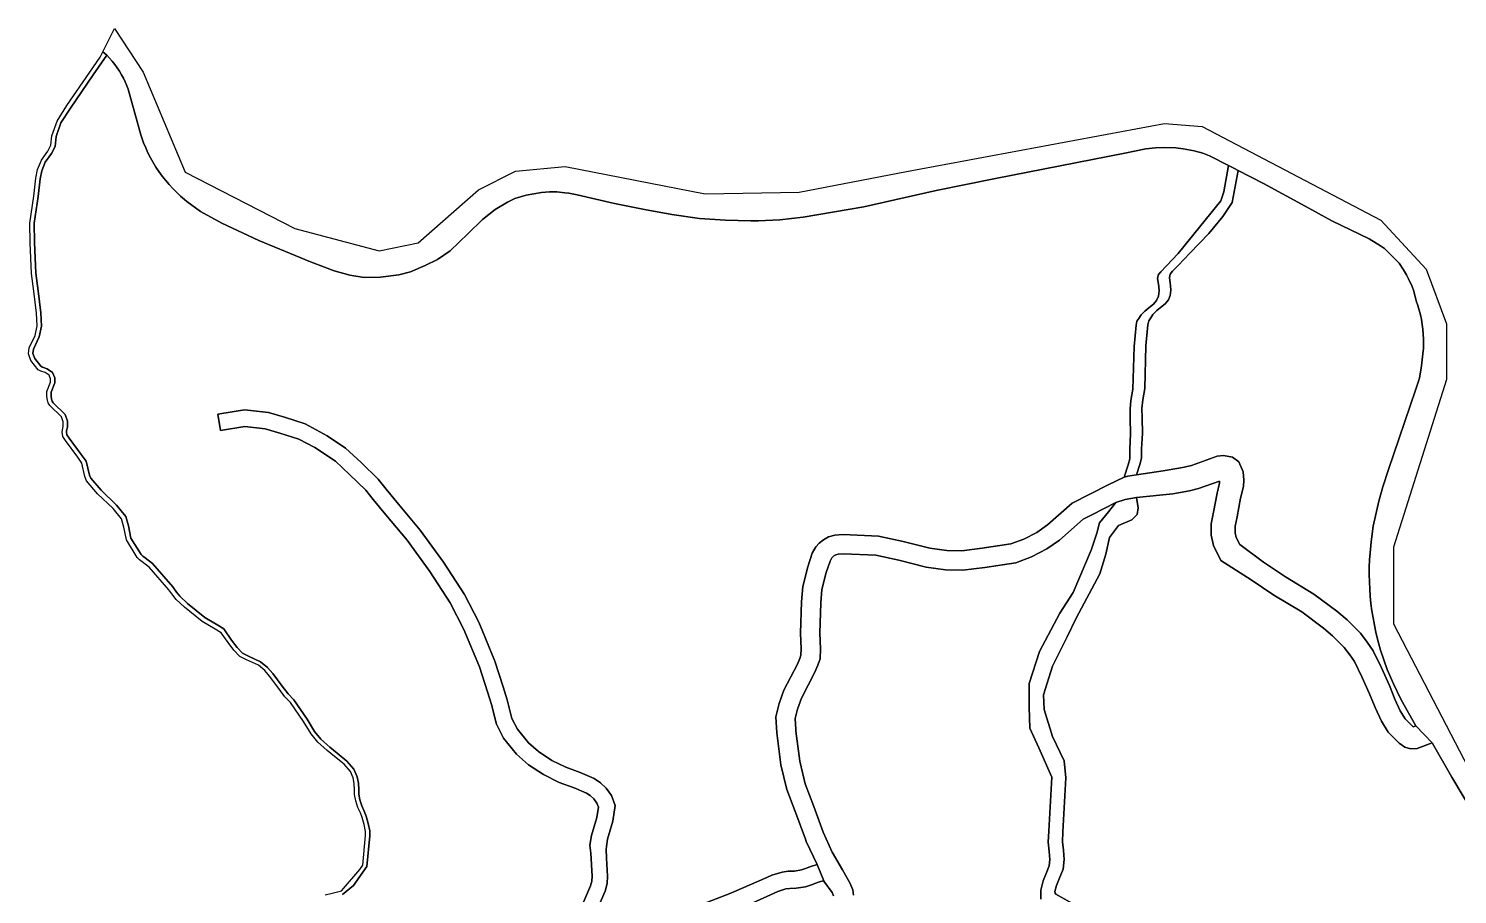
# Model space of a CAD drawing. Header units: inches. Extents: x 469561 to 471650, y 1000291 to 1003909.
# Drawn here: x 469561 to 470110, y 1003577 to 1003909 of the extents above; entities that cross this region are included whole.
import ezdxf

# ---------------------------------------------------------------- set-up
doc = ezdxf.new("R2010")
doc.units = ezdxf.units.IN
doc.header["$MEASUREMENT"] = 0
doc.layers.add('Gulele_10_08_New_Parcel', color=7, linetype='Continuous')

msp = doc.modelspace()

# ---------------------------------------------------------------- linework, layer by layer
at = {"layer": 'Gulele_10_08_New_Parcel'}
for points in [[(470120.6635, 1003599.8598), (470107.6632, 1003621.6896), (470100.1169, 1003634.9071), (470093.7558, 1003641.3808), (470088.1768, 1003651.3553), (470085.164, 1003657.5295), (470082.8527, 1003663.1114), (470080.2647, 1003670.5561), (470079.8391, 1003671.9665), (470079.1049, 1003674.664), (470078.4451, 1003677.382), (470077.8612, 1003680.1159), (470077.3519, 1003682.8656), (470076.9193, 1003685.6279), (470076.5626, 1003688.4006), (470076.2815, 1003691.1836), (470076.0783, 1003693.9725), (470075.9507, 1003696.7655), (470075.9009, 1003699.5621), (470075.9279, 1003702.3591), (470076.0316, 1003705.154), (470076.2121, 1003707.9456), (470076.4703, 1003710.7315), (470076.6409, 1003712.15), (470077.4641, 1003718.149), (470079.6139, 1003727.6894), (470081.1645, 1003733.2811), (470083.2843, 1003739.9158), (470093.6999, 1003770.3562), (470095.2263, 1003775.0356), (470096.036, 1003779.7167), (470096.6652, 1003785.4474), (470096.7238, 1003786.3064), (470096.7777, 1003788.1774), (470096.7582, 1003790.0486), (470096.6653, 1003791.9187), (470096.499, 1003793.7817), (470096.2594, 1003795.6367), (470095.9472, 1003797.4817), (470095.5627, 1003799.3122), (470095.1066, 1003801.1257), (470094.5799, 1003802.9201), (470093.9826, 1003804.6927), (470093.0372, 1003808.3956), (470092.4382, 1003810.2229), (470090.9548, 1003813.1922), (470090.2701, 1003814.6769), (470089.072, 1003816.6184), (470087.4174, 1003819.1309), (470081.7419, 1003824.7661), (470080.2843, 1003825.8869), (470075.8782, 1003828.5243), (470061.4903, 1003835.4119), (470051.2463, 1003841.11), (470035.3218, 1003849.7555), (470025.5945, 1003854.8021), (470023.9069, 1003855.6776), (470021.85, 1003856.7287), (470014.5993, 1003860.4174), (470012.0509, 1003861.414), (470008.7119, 1003862.309), (470004.4119, 1003863.1743), (470001.5606, 1003863.4911), (469997.285, 1003863.6127), (469993.8777, 1003863.4884), (469990.0939, 1003863.0553), (469982.0295, 1003861.4758), (469932.3288, 1003851.7119), (469909.5216, 1003847.0929), (469881.8612, 1003840.8585), (469858.4622, 1003836.9222), (469849.5543, 1003835.8377), (469841.342, 1003835.4252), (469838.3372, 1003835.5009), (469828.6939, 1003835.7434), (469818.7445, 1003836.3347), (469808.0582, 1003837.8435), (469797.5748, 1003839.8581), (469785.9934, 1003842.1294), (469771.6534, 1003845.4884), (469768.5023, 1003846.1319), (469767.0127, 1003846.2641), (469763.9085, 1003846.5392), (469761.0485, 1003846.5846), (469757.9525, 1003846.281), (469752.0681, 1003845.3318), (469747.8037, 1003843.9935), (469744.9501, 1003842.6769), (469740.2531, 1003839.8006), (469735.3686, 1003836.002), (469729.8479, 1003830.555), (469722.9141, 1003823.9456), (469718.0254, 1003820.5867), (469713.3394, 1003818.2284), (469707.7078, 1003815.9058), (469703.2244, 1003814.7093), (469696.17, 1003813.7695), (469689.8934, 1003813.7383), (469684.4248, 1003814.6152), (469678.4075, 1003816.1952), (469669.3491, 1003819.6709), (469649.4045, 1003827.8326), (469635.1816, 1003834.5961), (469627.0377, 1003839.0361), (469621.8158, 1003842.9365), (469620.9469, 1003843.6245), (469619.3623, 1003844.9852), (469617.8334, 1003846.4051), (469616.3598, 1003847.8851), (469614.9453, 1003849.4231), (469613.5938, 1003851.0136), (469612.3048, 1003852.6563), (469611.0811, 1003854.3482), (469609.9235, 1003856.088), (469608.836, 1003857.8721), (469607.819, 1003859.6966), (469606.8739, 1003861.5594), (469606.0018, 1003863.4587), (469605.2046, 1003865.3915), (469604.4843, 1003867.3539), (469604.1306, 1003868.4468), (469599.3194, 1003886.0562), (469598.7967, 1003887.3703), (469598.1555, 1003888.8047), (469597.456, 1003890.2108), (469596.6971, 1003891.5865), (469595.8823, 1003892.9307), (469595.0121, 1003894.2388), (469594.0889, 1003895.5087), (469593.1126, 1003896.7399), (469592.0867, 1003897.9293), (469591.0416, 1003899.0421), (469591.0114, 1003899.0743), (469589.5839, 1003900.4186), (469594.0361, 1003909.3231), (469605.0206, 1003892.5531), (469621.2083, 1003854.0976), (469663.2674, 1003832.5569), (469695.6428, 1003823.8827), (469710.6743, 1003827.0632), (469733.7996, 1003847.303), (469747.9638, 1003854.5314), (469767.0422, 1003856.2663), (469820.8085, 1003845.8573), (469856.9417, 1003846.4355), (469898.1337, 1003854.3869), (469997.2834, 1003872.8917), (470011.7367, 1003871.7352), (470080.3899, 1003835.7375), (470097.7339, 1003816.9435), (470105.5387, 1003795.8363), (470105.5387, 1003774.4401), (470085.1596, 1003710.1066), (470085.1596, 1003680.6144), (470118.9803, 1003615.5582)], [(469674.9231, 1003576.4729), (469677.6531, 1003577.1759), (469681.1941, 1003578.0149), (469688.2721, 1003586.2579), (469689.3521, 1003587.9059), (469690.4301, 1003599.2279), (469690.4301, 1003600.8489), (469689.8351, 1003603.5229), (469689.1321, 1003606.1709), (469688.4561, 1003607.9529), (469687.4561, 1003610.0599), (469686.6451, 1003612.5719), (469686.2401, 1003615.0829), (469686.1851, 1003616.8929), (469686.0771, 1003619.2149), (469685.6981, 1003621.4299), (469684.6171, 1003623.9139), (469682.1591, 1003626.6679), (469678.5401, 1003629.6919), (469675.6501, 1003632.0129), (469672.1131, 1003635.1709), (469669.5751, 1003638.3559), (469666.6051, 1003643.1059), (469661.6611, 1003650.3499), (469659.4761, 1003652.6149), (469657.0761, 1003655.7409), (469653.5721, 1003660.5099), (469651.6861, 1003662.6909), (469649.2621, 1003664.6829), (469644.7401, 1003666.7279), (469642.1291, 1003668.0999), (469639.8951, 1003670.4399), (469637.7151, 1003673.4259), (469634.9441, 1003677.1369), (469632.6811, 1003678.5549), (469627.6541, 1003681.4569), (469620.8561, 1003687.0429), (469617.7401, 1003689.9159), (469616.3701, 1003691.6069), (469614.8931, 1003693.6479), (469607.3211, 1003702.4249), (469603.6441, 1003705.1879), (469602.7321, 1003706.0459), (469598.5721, 1003712.8609), (469597.5791, 1003717.7649), (469596.6681, 1003720.9529), (469593.4541, 1003724.9689), (469587.5361, 1003730.6159), (469583.2821, 1003735.5629), (469582.6401, 1003737.2199), (469581.4091, 1003742.3779), (469579.9401, 1003744.6999), (469575.1891, 1003751.0189), (469574.2021, 1003752.6189), (469573.8551, 1003754.2449), (469573.9881, 1003755.2049), (469574.2811, 1003756.4319), (469574.2811, 1003758.2449), (469573.6671, 1003760.1109), (469569.1881, 1003764.4809), (469568.5491, 1003765.5199), (469568.2291, 1003766.5059), (469567.9881, 1003767.9189), (469568.0681, 1003769.9169), (469569.4251, 1003773.4599), (469569.4251, 1003774.7649), (469568.8661, 1003776.0959), (469567.4271, 1003777.1339), (469565.7761, 1003777.7459), (469564.6581, 1003778.2519), (469561.9161, 1003781.7909), (469561.0101, 1003784.3189), (469561.2761, 1003786.6069), (469563.5081, 1003791.4209), (469564.2521, 1003795.0619), (469564.0911, 1003799.9509), (469563.0541, 1003808.3929), (469562.1771, 1003815.1859), (469561.6171, 1003827.0619), (469561.5101, 1003834.6019), (469563.0411, 1003844.9699), (469563.8061, 1003851.8139), (469564.4661, 1003855.1409), (469565.9161, 1003858.7569), (469568.3421, 1003862.1859), (469569.5531, 1003864.5579), (469570.0001, 1003868.1659), (469571.9461, 1003873.7979), (469575.6761, 1003879.7129), (469584.5021, 1003892.5279), (469588.5561, 1003898.3629), (469589.5839, 1003900.4186), (469591.0114, 1003899.0743), (469591.0416, 1003899.0421), (469585.8621, 1003891.5871), (469577.057, 1003878.8025), (469573.4467, 1003873.0774), (469571.6198, 1003867.7901), (469571.1584, 1003864.0655), (469569.7608, 1003861.328), (469567.3785, 1003857.9607), (469566.0582, 1003854.6682), (469565.4417, 1003851.5607), (469564.6813, 1003844.7572), (469563.1655, 1003834.4921), (469563.2702, 1003827.1126), (469563.8257, 1003815.331), (469564.6948, 1003808.5996), (469565.7414, 1003800.0792), (469565.9113, 1003794.9217), (469565.0896, 1003790.9006), (469562.888, 1003786.1522), (469562.6974, 1003784.5124), (469563.3842, 1003782.5961), (469565.7139, 1003779.5892), (469566.4052, 1003779.2763), (469568.2124, 1003778.6064), (469570.2107, 1003777.165), (469571.0787, 1003775.0981), (469571.0787, 1003773.1541), (469569.7096, 1003769.5792), (469569.6474, 1003768.026), (469569.839, 1003766.9022), (469570.0611, 1003766.2181), (469570.4894, 1003765.5216), (469575.1115, 1003761.012), (469575.9347, 1003758.51), (469575.9347, 1003756.2372), (469575.6151, 1003754.8987), (469575.533, 1003754.3058), (469575.7596, 1003753.2437), (469576.5566, 1003751.9518), (469581.2618, 1003745.6937), (469583.1608, 1003743.1168), (469584.4348, 1003737.7789), (469584.9143, 1003736.5411), (469588.8977, 1003731.9088), (469594.8397, 1003726.2389), (469598.3678, 1003721.8305), (469599.4026, 1003718.2093), (469600.3447, 1003713.5564), (469604.2012, 1003707.2387), (469604.8499, 1003706.6283), (469605.8153, 1003705.911), (469608.6105, 1003703.8013), (469616.3654, 1003694.8123), (469617.8594, 1003692.7478), (469619.1115, 1003691.2023), (469622.088, 1003688.4579), (469628.7254, 1003683.0039), (469633.6481, 1003680.1621), (469635.9399, 1003678.7261), (469639.0037, 1003674.3773), (469641.1265, 1003671.4696), (469643.1064, 1003669.3957), (469645.4432, 1003668.1678), (469650.1153, 1003666.055), (469652.8084, 1003663.8418), (469654.8252, 1003661.5095), (469658.3569, 1003656.7029), (469660.6916, 1003653.6619), (469662.9078, 1003651.3646), (469667.9462, 1003643.9823), (469670.8847, 1003639.2826), (469673.2811, 1003636.2753), (469676.6857, 1003633.2355), (469679.5552, 1003630.931), (469683.2761, 1003627.8219), (469685.9832, 1003624.7887), (469687.2442, 1003621.8912), (469687.6725, 1003619.3878), (469687.7857, 1003616.9544), (469687.8379, 1003615.2354), (469688.2069, 1003612.9477), (469688.9481, 1003610.6519), (469689.9308, 1003608.5814), (469690.659, 1003606.6618), (469691.3915, 1003603.9025), (469692.0318, 1003601.0249), (469692.0318, 1003599.1518), (469690.909, 1003587.3595), (469685.8261, 1003580.0535), (469681.5188, 1003576.6444)], [(469681.5188, 1003576.6444), (469685.8261, 1003580.0535), (469690.909, 1003587.3595), (469692.0318, 1003599.1518), (469692.0318, 1003601.0249), (469691.3915, 1003603.9025), (469690.659, 1003606.6618), (469689.9308, 1003608.5814), (469688.9481, 1003610.6519), (469688.2069, 1003612.9477), (469687.8379, 1003615.2354), (469687.7857, 1003616.9544), (469687.6725, 1003619.3878), (469687.2442, 1003621.8912), (469685.9832, 1003624.7887), (469683.2761, 1003627.8219), (469679.5552, 1003630.931), (469676.6857, 1003633.2355), (469673.2811, 1003636.2753), (469670.8847, 1003639.2826), (469667.9462, 1003643.9823), (469662.9078, 1003651.3646), (469660.6916, 1003653.6619), (469658.3569, 1003656.7029), (469654.8252, 1003661.5095), (469652.8084, 1003663.8418), (469650.1153, 1003666.055), (469645.4432, 1003668.1678), (469643.1064, 1003669.3957), (469641.1265, 1003671.4696), (469639.0037, 1003674.3773), (469635.9399, 1003678.7261), (469633.6481, 1003680.1621), (469628.7254, 1003683.0039), (469622.088, 1003688.4579), (469619.1115, 1003691.2023), (469617.8594, 1003692.7478), (469616.3654, 1003694.8123), (469608.6105, 1003703.8013), (469605.8153, 1003705.911), (469604.8499, 1003706.6283), (469604.2012, 1003707.2387), (469600.3447, 1003713.5564), (469599.4026, 1003718.2093), (469598.3678, 1003721.8305), (469594.8397, 1003726.2389), (469588.8977, 1003731.9088), (469584.9143, 1003736.5411), (469584.4348, 1003737.7789), (469583.1608, 1003743.1168), (469581.2618, 1003745.6937), (469576.5566, 1003751.9518), (469575.7596, 1003753.2437), (469575.533, 1003754.3058), (469575.6151, 1003754.8987), (469575.9347, 1003756.2372), (469575.9347, 1003758.51), (469575.1115, 1003761.012), (469570.4894, 1003765.5216), (469570.0611, 1003766.2181), (469569.839, 1003766.9022), (469569.6474, 1003768.026), (469569.7096, 1003769.5792), (469571.0787, 1003773.1541), (469571.0787, 1003775.0981), (469570.2107, 1003777.165), (469568.2124, 1003778.6064), (469566.4052, 1003779.2763), (469565.7139, 1003779.5892), (469563.3842, 1003782.5961), (469562.6974, 1003784.5124), (469562.888, 1003786.1522), (469565.0896, 1003790.9006), (469565.9113, 1003794.9217), (469565.7414, 1003800.0792), (469564.6948, 1003808.5996), (469563.8257, 1003815.331), (469563.2702, 1003827.1126), (469563.1655, 1003834.4921), (469564.6813, 1003844.7572), (469565.4417, 1003851.5607), (469566.0582, 1003854.6682), (469567.3785, 1003857.9607), (469569.7608, 1003861.328), (469571.1584, 1003864.0655), (469571.6198, 1003867.7901), (469573.4467, 1003873.0774), (469577.057, 1003878.8025), (469585.8621, 1003891.5871), (469591.0416, 1003899.0421), (469592.0867, 1003897.9293), (469593.1126, 1003896.7399), (469594.0889, 1003895.5087), (469595.0121, 1003894.2388), (469595.8823, 1003892.9307), (469596.6971, 1003891.5865), (469597.456, 1003890.2108), (469598.1555, 1003888.8047), (469598.7967, 1003887.3703), (469599.3194, 1003886.0562), (469604.1306, 1003868.4468), (469604.4843, 1003867.3539), (469605.2046, 1003865.3915), (469606.0018, 1003863.4587), (469606.8739, 1003861.5594), (469607.819, 1003859.6966), (469608.836, 1003857.8721), (469609.9235, 1003856.088), (469611.0811, 1003854.3482), (469612.3048, 1003852.6563), (469613.5938, 1003851.0136), (469614.9453, 1003849.4231), (469616.3598, 1003847.8851), (469617.8334, 1003846.4051), (469619.3623, 1003844.9852), (469620.9469, 1003843.6245), (469621.8158, 1003842.9365), (469627.0377, 1003839.0361), (469635.1816, 1003834.5961), (469649.4045, 1003827.8326), (469669.3491, 1003819.6709), (469678.4075, 1003816.1952), (469684.4248, 1003814.6152), (469689.8934, 1003813.7383), (469696.17, 1003813.7695), (469703.2244, 1003814.7093), (469707.7078, 1003815.9058), (469713.3394, 1003818.2284), (469718.0254, 1003820.5867), (469722.9141, 1003823.9456), (469729.8479, 1003830.555), (469735.3686, 1003836.002), (469740.2531, 1003839.8006), (469744.9501, 1003842.6769), (469747.8037, 1003843.9935), (469752.0681, 1003845.3318), (469757.9525, 1003846.281), (469761.0485, 1003846.5846), (469763.9085, 1003846.5392), (469767.0127, 1003846.2641), (469768.5023, 1003846.1319), (469771.6534, 1003845.4884), (469785.9934, 1003842.1294), (469797.5748, 1003839.8581), (469808.0582, 1003837.8435), (469818.7445, 1003836.3347), (469828.6939, 1003835.7434), (469838.3372, 1003835.5009), (469841.342, 1003835.4252), (469849.5543, 1003835.8377), (469858.4622, 1003836.9222), (469881.8612, 1003840.8585), (469909.5216, 1003847.0929), (469932.3288, 1003851.7119), (469982.0295, 1003861.4758), (469990.0939, 1003863.0553), (469993.8777, 1003863.4884), (469997.285, 1003863.6127), (470001.5606, 1003863.4911), (470004.4119, 1003863.1743), (470008.7119, 1003862.309), (470012.0509, 1003861.414), (470014.5993, 1003860.4174), (470021.85, 1003856.7287), (470019.9971, 1003846.6207), (470018.8559, 1003843.1943), (470002.4841, 1003822.8379), (469998.0831, 1003818.1499), (469995.8341, 1003815.8989), (469994.9341, 1003814.7939), (469994.6071, 1003813.4439), (469995.0581, 1003810.2099), (469995.1811, 1003808.5729), (469994.9361, 1003806.5259), (469994.1991, 1003804.8889), (469993.0121, 1003803.3739), (469991.2111, 1003801.9809), (469989.7371, 1003800.7109), (469988.2631, 1003799.2779), (469987.4031, 1003797.9669), (469986.7071, 1003796.8599), (469986.3391, 1003795.3029), (469985.5621, 1003787.1899), (469985.0951, 1003770.7699), (469984.3401, 1003766.4419), (469984.0461, 1003763.1429), (469984.0891, 1003759.5909), (469984.2001, 1003753.5779), (469983.9071, 1003747.6669), (469983.9081, 1003744.0289), (469983.2671, 1003741.6469), (469981.8015, 1003736.9798), (469975.6472, 1003733.9865), (469961.8231, 1003726.9664), (469952.3427, 1003718.6328), (469948.2258, 1003715.7409), (469943.2154, 1003713.132), (469938.2753, 1003711.3241), (469927.2275, 1003709.6357), (469919.4422, 1003708.6419), (469913.704, 1003708.7881), (469907.1337, 1003709.63), (469896.9436, 1003712.2631), (469887.4014, 1003714.3509), (469873.8218, 1003714.921), (469870.6049, 1003714.6672), (469868.2507, 1003713.9942), (469866.2763, 1003712.9344), (469864.6209, 1003711.6524), (469863.4153, 1003710.1597), (469862.0161, 1003707.7182), (469860.2705, 1003702.5078), (469858.3183, 1003694.9858), (469857.8451, 1003689.0736), (469857.4899, 1003677.0064), (469857.7316, 1003670.98), (469857.6366, 1003668.5471), (469857.2182, 1003667.3236), (469856.2952, 1003665.1308), (469851.1274, 1003655.0874), (469849.25, 1003649.9938), (469848.0431, 1003644.9273), (469848.3306, 1003638.7666), (469849.9786, 1003626.4968), (469852.2079, 1003616.9626), (469855.6255, 1003607.8532), (469859.3335, 1003597.8285), (469859.7104, 1003596.9765), (469863.85, 1003588.2096), (469861.0369, 1003587.1976), (469859.4361, 1003586.61), (469857.7989, 1003586.0476), (469855.2253, 1003585.6348), (469852.7566, 1003585.5799), (469850.4528, 1003585.2214), (469846.4645, 1003584.052), (469844.4842, 1003583.1783), (469831.8087, 1003577.5904), (469830.6921, 1003577.0983), (469817.7726, 1003572.1299)], [(469779.1847, 1003570.4036), (469782.4279, 1003577.9024), (469783.2351, 1003580.8041), (469783.4134, 1003583.7301), (469782.9877, 1003590.578), (469782.8944, 1003594.0308), (469782.9361, 1003595.1155), (469783.3298, 1003597.8533), (469785.4391, 1003604.7459), (469786.3585, 1003610.8646), (469784.8461, 1003614.659), (469782.8826, 1003617.4978), (469780.6555, 1003619.5728), (469778.228, 1003621.1908), (469772.8825, 1003623.4334), (469767.2856, 1003625.4906), (469761.9242, 1003628.1694), (469756.8416, 1003631.5054), (469752.9507, 1003634.9146), (469748.7716, 1003640.1036), (469746.6563, 1003644.2575), (469744.8318, 1003651.3948), (469743.2716, 1003656.4475), (469740.1065, 1003666.2824), (469735.4311, 1003677.5382), (469733.9659, 1003681.235), (469728.4781, 1003691.8837), (469720.3139, 1003704.3497), (469711.4052, 1003716.6664), (469703.1349, 1003726.6078), (469698.3588, 1003732.3565), (469695.2564, 1003736.2394), (469688.7043, 1003742.6279), (469682.787, 1003748.0832), (469675.6966, 1003752.8141), (469667.2638, 1003757.455), (469659.3203, 1003760.0077), (469653.1514, 1003761.7683), (469643.9371, 1003762.8335), (469633.7161, 1003761.1909), (469634.7291, 1003754.8871), (469644.0799, 1003756.3895), (469651.9005, 1003755.4858), (469657.4667, 1003753.8963), (469664.7721, 1003751.5496), (469670.9487, 1003748.325), (469678.8239, 1003743.0527), (469684.3107, 1003737.9941), (469690.5157, 1003731.9445), (469693.4092, 1003728.3236), (469698.225, 1003722.5253), (469706.3589, 1003712.7485), (469715.0541, 1003700.7273), (469722.9548, 1003688.6633), (469728.2049, 1003678.4745), (469734.1767, 1003664.1011), (469737.2505, 1003654.5483), (469738.7527, 1003649.6809), (469740.7127, 1003642.0163), (469743.4424, 1003636.6546), (469748.3777, 1003630.5271), (469753.0101, 1003626.4679), (469758.7703, 1003622.6868), (469764.7771, 1003619.686), (469770.5705, 1003617.5555), (469775.2295, 1003615.602), (469776.7271, 1003614.6043), (469778.078, 1003613.3447), (469779.246, 1003611.6561), (469779.8612, 1003610.1136), (469779.2653, 1003606.1459), (469777.1506, 1003599.2355), (469776.6229, 1003595.5696), (469776.893, 1003592.52), (469777.4403, 1003583.726), (469777.3224, 1003581.7956), (469776.7938, 1003579.8931), (469773.7363, 1003572.8235)], [(469773.7363, 1003572.8235), (469776.7938, 1003579.8931), (469777.3224, 1003581.7956), (469777.4403, 1003583.726), (469776.893, 1003592.52), (469776.6229, 1003595.5696), (469777.1506, 1003599.2355), (469779.2653, 1003606.1459), (469779.8612, 1003610.1136), (469779.246, 1003611.6561), (469778.078, 1003613.3447), (469776.7271, 1003614.6043), (469775.2295, 1003615.602), (469770.5705, 1003617.5555), (469764.7771, 1003619.686), (469758.7703, 1003622.6868), (469753.0101, 1003626.4679), (469748.3777, 1003630.5271), (469743.4424, 1003636.6546), (469740.7127, 1003642.0163), (469738.7527, 1003649.6809), (469737.2505, 1003654.5483), (469734.1767, 1003664.1011), (469728.2049, 1003678.4745), (469722.9548, 1003688.6633), (469715.0541, 1003700.7273), (469706.3589, 1003712.7485), (469698.225, 1003722.5253), (469693.4092, 1003728.3236), (469690.5157, 1003731.9445), (469684.3107, 1003737.9941), (469678.8239, 1003743.0527), (469670.9487, 1003748.325), (469664.7721, 1003751.5496), (469657.4667, 1003753.8963), (469651.9005, 1003755.4858), (469644.0799, 1003756.3895), (469634.7291, 1003754.8871), (469633.7161, 1003761.1909), (469643.9371, 1003762.8335), (469653.1514, 1003761.7683), (469659.3203, 1003760.0077), (469667.2638, 1003757.455), (469675.6966, 1003752.8141), (469682.787, 1003748.0832), (469688.7043, 1003742.6279), (469695.2564, 1003736.2394), (469698.3588, 1003732.3565), (469703.1349, 1003726.6078), (469711.4052, 1003716.6664), (469720.3139, 1003704.3497), (469728.4781, 1003691.8837), (469733.9659, 1003681.235), (469735.4311, 1003677.5382), (469740.1065, 1003666.2824), (469743.2716, 1003656.4475), (469744.8318, 1003651.3948), (469746.6563, 1003644.2575), (469748.7716, 1003640.1036), (469752.9507, 1003634.9146), (469756.8416, 1003631.5054), (469761.9242, 1003628.1694), (469767.2856, 1003625.4906), (469772.8825, 1003623.4334), (469778.228, 1003621.1908), (469780.6555, 1003619.5728), (469782.8826, 1003617.4978), (469784.8461, 1003614.659), (469786.3585, 1003610.8646), (469785.4391, 1003604.7459), (469783.3298, 1003597.8533), (469782.9361, 1003595.1155), (469782.8944, 1003594.0308), (469782.9877, 1003590.578), (469783.4134, 1003583.7301), (469783.2351, 1003580.8041), (469782.4279, 1003577.9024), (469779.1847, 1003570.4036)], [(469870.1455, 1003576.1549), (469869.6145, 1003577.371), (469866.4901, 1003581.773), (469866.3981, 1003581.8649), (469863.85, 1003588.2096), (469859.7104, 1003596.9765), (469859.3335, 1003597.8285), (469855.6255, 1003607.8532), (469852.2079, 1003616.9626), (469849.9786, 1003626.4968), (469848.3306, 1003638.7666), (469848.0431, 1003644.9273), (469849.25, 1003649.9938), (469851.1274, 1003655.0874), (469856.2952, 1003665.1308), (469857.2182, 1003667.3236), (469857.6366, 1003668.5471), (469857.7316, 1003670.98), (469857.4899, 1003677.0064), (469857.8451, 1003689.0736), (469858.3183, 1003694.9858), (469860.2705, 1003702.5078), (469862.0161, 1003707.7182), (469863.4153, 1003710.1597), (469864.6209, 1003711.6524), (469866.2763, 1003712.9344), (469868.2507, 1003713.9942), (469870.6049, 1003714.6672), (469873.8218, 1003714.921), (469887.4014, 1003714.3509), (469896.9436, 1003712.2631), (469907.1337, 1003709.63), (469913.704, 1003708.7881), (469919.4422, 1003708.6419), (469927.2275, 1003709.6357), (469938.2753, 1003711.3241), (469943.2154, 1003713.132), (469948.2258, 1003715.7409), (469952.3427, 1003718.6328), (469961.8231, 1003726.9664), (469975.6472, 1003733.9865), (469981.8015, 1003736.9798), (469983.1492, 1003737.3035), (469986.5801, 1003737.89), (469996.7641, 1003739.4467), (470002.7937, 1003740.3735), (470004.8489, 1003740.7524), (470007.5832, 1003741.4743), (470017.5057, 1003744.9771), (470019.9688, 1003745.2399), (470023.3568, 1003744.6948), (470025.837, 1003742.8973), (470027.4874, 1003739.0142), (470027.759, 1003735.7645), (470027.5846, 1003733.4054), (470026.5117, 1003728.8667), (470025.1394, 1003721.7352), (470024.4449, 1003718.1108), (470024.4457, 1003715.6005), (470024.83, 1003713.7931), (470026.2148, 1003711.0487), (470035.3075, 1003704.2527), (470043.7204, 1003698.6208), (470054.6036, 1003692.0677), (470063.4653, 1003685.4253), (470067.3937, 1003682.1425), (470072.571, 1003676.9683), (470075.1202, 1003673.5518), (470077.3631, 1003670.2628), (470080.5675, 1003663.7159), (470083.6365, 1003656.9043), (470085.7061, 1003651.7069), (470087.8458, 1003647.1292), (470089.6983, 1003644.0575), (470092.6095, 1003641.1696), (470092.8445, 1003641.0149), (470093.7558, 1003641.3808), (470100.1169, 1003634.9071), (470094.2756, 1003632.7221), (470091.7923, 1003632.6524), (470089.6085, 1003633.2852), (470087.394, 1003634.7458), (470083.1744, 1003638.9308), (470080.57, 1003643.249), (470078.1452, 1003648.4371), (470076.0542, 1003653.6878), (470073.1146, 1003660.2139), (470070.227, 1003666.1112), (470068.4156, 1003668.7679), (470066.3285, 1003671.5656), (470061.8329, 1003676.0593), (470058.352, 1003678.9667), (470049.9984, 1003685.2285), (470039.3033, 1003691.6692), (470030.5748, 1003697.5129), (470018.9408, 1003704.9447), (470016.0379, 1003710.6992), (470015.2021, 1003714.6267), (470015.201, 1003718.9859), (470016.0602, 1003723.4779), (470017.4701, 1003730.8041), (470018.391, 1003734.7003), (470018.3633, 1003735.4766), (470010.3058, 1003732.6321), (470006.8699, 1003731.7254), (470000.4927, 1003730.5487), (469986.5139, 1003729.0968), (469982.149, 1003728.3797), (469978.637, 1003727.198), (469969.6636, 1003722.6404), (469966.0109, 1003720.785), (469956.9298, 1003712.8037), (469952.082, 1003709.3981), (469946.2111, 1003706.3408), (469940.126, 1003704.1141), (469928.2555, 1003702.3011), (469919.8195, 1003701.2236), (469913.1369, 1003701.3927), (469905.7309, 1003702.3423), (469895.2257, 1003705.0574), (469886.4474, 1003706.978), (469873.9583, 1003707.5025), (469871.9274, 1003707.3422), (469871.0524, 1003707.0919), (469870.3236, 1003706.7012), (469869.8402, 1003706.3263), (469869.5476, 1003705.9644), (469868.806, 1003704.6707), (469867.3748, 1003700.3986), (469865.6497, 1003693.7504), (469865.2423, 1003688.6685), (469864.9012, 1003677.0456), (469865.1436, 1003670.984), (469864.9948, 1003667.1765), (469864.1441, 1003664.687), (469863.0123, 1003661.9958), (469857.9207, 1003652.1005), (469856.3521, 1003647.8472), (469855.4899, 1003644.2287), (469855.6861, 1003640.0295), (469855.7141, 1003639.433), (469857.2715, 1003627.8362), (469859.3103, 1003619.1154), (469862.5664, 1003610.4381), (469866.1996, 1003600.6142), (469869.6164, 1003592.8921), (469873.6318, 1003586.0873), (469876.3592, 1003581.0768), (469877.5188, 1003578.4218), (469877.8933, 1003576.421)], [(469968.1109, 1003569.6828), (469955.5723, 1003576.7612), (469955.2281, 1003577.1053), (469955.2114, 1003577.7269), (469955.8179, 1003580.1119), (469956.8682, 1003582.6137), (469958.3369, 1003586.3189), (469958.7131, 1003590.0249), (469958.4827, 1003593.6431), (469958.1254, 1003596.9073), (469958.2749, 1003600.6744), (469959.4247, 1003621.4049), (469958.7871, 1003628.0098), (469954.2227, 1003637.3745), (469951.0277, 1003647.6529), (469950.7995, 1003653.3632), (469954.2227, 1003664.3268), (469959.8711, 1003675.633), (469963.4085, 1003682.8279), (469972.4802, 1003699.8443), (469974.7624, 1003707.3817), (469976.1317, 1003713.7772), (469979.669, 1003718.3454), (469984.6898, 1003720.6295), (469986.7438, 1003722.5709), (469987.2002, 1003725.1976), (469986.5139, 1003729.0968), (470000.4927, 1003730.5487), (470006.8699, 1003731.7254), (470010.3058, 1003732.6321), (470018.3633, 1003735.4766), (470018.391, 1003734.7003), (470017.4701, 1003730.8041), (470016.0602, 1003723.4779), (470015.201, 1003718.9859), (470015.2021, 1003714.6267), (470016.0379, 1003710.6992), (470018.9408, 1003704.9447), (470030.5748, 1003697.5129), (470039.3033, 1003691.6692), (470049.9984, 1003685.2285), (470058.352, 1003678.9667), (470061.8329, 1003676.0593), (470066.3285, 1003671.5656), (470068.4156, 1003668.7679), (470070.227, 1003666.1112), (470073.1146, 1003660.2139), (470076.0542, 1003653.6878), (470078.1452, 1003648.4371), (470080.57, 1003643.249), (470083.1744, 1003638.9308), (470087.394, 1003634.7458), (470089.6085, 1003633.2852), (470091.7923, 1003632.6524), (470094.2756, 1003632.7221), (470100.1169, 1003634.9071), (470107.6632, 1003621.6896), (470120.6635, 1003599.8598)], [(469949.8145, 1003574.7777), (469949.7192, 1003578.3397), (469950.6131, 1003581.8554), (469951.7997, 1003584.6819), (469952.9679, 1003587.6287), (469953.2215, 1003590.1281), (469953.0278, 1003593.171), (469952.6396, 1003596.7169), (469952.807, 1003600.9345), (469953.9592, 1003621.7081), (469948.974, 1003633.0346), (469945.5507, 1003640.5721), (469945.3225, 1003648.5664), (469945.3225, 1003657.7028), (469949.2022, 1003670.0369), (469957.1327, 1003684.7693), (469962.1535, 1003692.6494), (469969.057, 1003708.9806), (469971.3392, 1003715.4902), (469972.3662, 1003719.3732), (469975.7894, 1003723.5988), (469978.637, 1003727.198), (469982.149, 1003728.3797), (469986.5139, 1003729.0968), (469987.2002, 1003725.1976), (469986.7438, 1003722.5709), (469984.6898, 1003720.6295), (469979.669, 1003718.3454), (469976.1317, 1003713.7772), (469974.7624, 1003707.3817), (469972.4802, 1003699.8443), (469963.4085, 1003682.8279), (469959.8711, 1003675.633), (469954.2227, 1003664.3268), (469950.7995, 1003653.3632), (469951.0277, 1003647.6529), (469954.2227, 1003637.3745), (469958.7871, 1003628.0098), (469959.4247, 1003621.4049), (469958.2749, 1003600.6744), (469958.1254, 1003596.9073), (469958.4827, 1003593.6431), (469958.7131, 1003590.0249), (469958.3369, 1003586.3189), (469956.8682, 1003582.6137), (469955.8179, 1003580.1119), (469955.2114, 1003577.7269), (469955.2281, 1003577.1053), (469955.5723, 1003576.7612), (469968.1109, 1003569.6828)], [(469877.8933, 1003576.421), (469877.5188, 1003578.4218), (469876.3592, 1003581.0768), (469873.6318, 1003586.0873), (469869.6164, 1003592.8921), (469866.1996, 1003600.6142), (469862.5664, 1003610.4381), (469859.3103, 1003619.1154), (469857.2715, 1003627.8362), (469855.7141, 1003639.433), (469855.6861, 1003640.0295), (469855.4899, 1003644.2287), (469856.3521, 1003647.8472), (469857.9207, 1003652.1005), (469863.0123, 1003661.9958), (469864.1441, 1003664.687), (469864.9948, 1003667.1765), (469865.1436, 1003670.984), (469864.9012, 1003677.0456), (469865.2423, 1003688.6685), (469865.6497, 1003693.7504), (469867.3748, 1003700.3986), (469868.806, 1003704.6707), (469869.5476, 1003705.9644), (469869.8402, 1003706.3263), (469870.3236, 1003706.7012), (469871.0524, 1003707.0919), (469871.9274, 1003707.3422), (469873.9583, 1003707.5025), (469886.4474, 1003706.978), (469895.2257, 1003705.0574), (469905.7309, 1003702.3423), (469913.1369, 1003701.3927), (469919.8195, 1003701.2236), (469928.2555, 1003702.3011), (469940.126, 1003704.1141), (469946.2111, 1003706.3408), (469952.082, 1003709.3981), (469956.9298, 1003712.8037), (469966.0109, 1003720.785), (469969.6636, 1003722.6404), (469978.637, 1003727.198), (469975.7894, 1003723.5988), (469972.3662, 1003719.3732), (469971.3392, 1003715.4902), (469969.057, 1003708.9806), (469962.1535, 1003692.6494), (469957.1327, 1003684.7693), (469949.2022, 1003670.0369), (469945.3225, 1003657.7028), (469945.3225, 1003648.5664), (469945.5507, 1003640.5721), (469948.974, 1003633.0346), (469953.9592, 1003621.7081), (469952.807, 1003600.9345), (469952.6396, 1003596.7169), (469953.0278, 1003593.171), (469953.2215, 1003590.1281), (469952.9679, 1003587.6287), (469951.7997, 1003584.6819), (469950.6131, 1003581.8554), (469949.7192, 1003578.3397), (469949.8145, 1003574.7777)], [(469817.7726, 1003572.1299), (469830.6921, 1003577.0983), (469831.8087, 1003577.5904), (469844.4842, 1003583.1783), (469846.4645, 1003584.052), (469850.4528, 1003585.2214), (469852.7566, 1003585.5799), (469855.2253, 1003585.6348), (469857.7989, 1003586.0476), (469859.4361, 1003586.61), (469861.0369, 1003587.1976), (469863.85, 1003588.2096), (469866.3981, 1003581.8649), (469865.1401, 1003581.6269), (469864.3675, 1003581.4003), (469863.3882, 1003581.0041), (469861.6532, 1003580.3669), (469860.6061, 1003580.0075), (469859.412, 1003579.5973), (469855.8261, 1003579.0219), (469853.3422, 1003578.9666), (469851.9006, 1003578.7424), (469848.7631, 1003577.8221), (469837.8121, 1003572.7276)], [(469837.8121, 1003572.7276), (469848.7631, 1003577.8221), (469851.9006, 1003578.7424), (469853.3422, 1003578.9666), (469855.8261, 1003579.0219), (469859.412, 1003579.5973), (469860.6061, 1003580.0075), (469861.6532, 1003580.3669), (469863.3882, 1003581.0041), (469864.3675, 1003581.4003), (469865.1401, 1003581.6269), (469866.3981, 1003581.8649), (469866.4901, 1003581.773), (469869.6145, 1003577.371), (469870.1455, 1003576.1549)]]:
    msp.add_lwpolyline(points, dxfattribs=at)
for points in [[(469981.8015, 1003736.9798), (469983.2671, 1003741.6469), (469983.9081, 1003744.0289), (469983.9071, 1003747.6669), (469984.2001, 1003753.5779), (469984.0891, 1003759.5909), (469984.0461, 1003763.1429), (469984.3401, 1003766.4419), (469985.0951, 1003770.7699), (469985.5621, 1003787.1899), (469986.3391, 1003795.3029), (469986.7071, 1003796.8599), (469987.4031, 1003797.9669), (469988.2631, 1003799.2779), (469989.7371, 1003800.7109), (469991.2111, 1003801.9809), (469993.0121, 1003803.3739), (469994.1991, 1003804.8889), (469994.9361, 1003806.5259), (469995.1811, 1003808.5729), (469995.0581, 1003810.2099), (469994.6071, 1003813.4439), (469994.9341, 1003814.7939), (469995.8341, 1003815.8989), (469998.0831, 1003818.1499), (470002.4841, 1003822.8379), (470018.8559, 1003843.1943), (470019.9971, 1003846.6207), (470021.85, 1003856.7287), (470023.9069, 1003855.6776), (470025.5945, 1003854.8021), (470023.2208, 1003842.4519), (470019.6832, 1003837.084), (470014.3198, 1003830.5739), (470007.0486, 1003823.0663), (470002.6476, 1003818.3783), (470000.3986, 1003816.1273), (469999.4986, 1003815.0223), (469999.1716, 1003813.6723), (469999.6226, 1003810.4383), (469999.7456, 1003808.8013), (469999.5006, 1003806.7543), (469998.7636, 1003805.1173), (469997.5766, 1003803.6023), (469995.7756, 1003802.2093), (469994.3016, 1003800.9393), (469992.8276, 1003799.5063), (469991.9676, 1003798.1953), (469991.2716, 1003797.0883), (469990.9036, 1003795.5313), (469990.1266, 1003787.4183), (469989.6596, 1003770.9983), (469988.9046, 1003766.6703), (469988.6106, 1003763.3713), (469988.6536, 1003759.8193), (469988.7646, 1003753.8063), (469988.4716, 1003747.8953), (469988.4726, 1003744.2573), (469987.8316, 1003741.8753), (469986.5801, 1003737.89), (469983.1492, 1003737.3035)], [(469986.5801, 1003737.89), (469987.8316, 1003741.8753), (469988.4726, 1003744.2573), (469988.4716, 1003747.8953), (469988.7646, 1003753.8063), (469988.6536, 1003759.8193), (469988.6106, 1003763.3713), (469988.9046, 1003766.6703), (469989.6596, 1003770.9983), (469990.1266, 1003787.4183), (469990.9036, 1003795.5313), (469991.2716, 1003797.0883), (469991.9676, 1003798.1953), (469992.8276, 1003799.5063), (469994.3016, 1003800.9393), (469995.7756, 1003802.2093), (469997.5766, 1003803.6023), (469998.7636, 1003805.1173), (469999.5006, 1003806.7543), (469999.7456, 1003808.8013), (469999.6226, 1003810.4383), (469999.1716, 1003813.6723), (469999.4986, 1003815.0223), (470000.3986, 1003816.1273), (470002.6476, 1003818.3783), (470007.0486, 1003823.0663), (470014.3198, 1003830.5739), (470019.6832, 1003837.084), (470023.2208, 1003842.4519), (470025.5945, 1003854.8021), (470035.3218, 1003849.7555), (470051.2463, 1003841.11), (470061.4903, 1003835.4119), (470075.8782, 1003828.5243), (470080.2843, 1003825.8869), (470081.7419, 1003824.7661), (470087.4174, 1003819.1309), (470089.072, 1003816.6184), (470090.2701, 1003814.6769), (470090.9548, 1003813.1922), (470092.4382, 1003810.2229), (470093.0372, 1003808.3956), (470093.9826, 1003804.6927), (470094.5799, 1003802.9201), (470095.1066, 1003801.1257), (470095.5627, 1003799.3122), (470095.9472, 1003797.4817), (470096.2594, 1003795.6367), (470096.499, 1003793.7817), (470096.6653, 1003791.9187), (470096.7582, 1003790.0486), (470096.7777, 1003788.1774), (470096.7238, 1003786.3064), (470096.6652, 1003785.4474), (470096.036, 1003779.7167), (470095.2263, 1003775.0356), (470093.6999, 1003770.3562), (470083.2843, 1003739.9158), (470081.1645, 1003733.2811), (470079.6139, 1003727.6894), (470077.4641, 1003718.149), (470076.6409, 1003712.15), (470076.4703, 1003710.7315), (470076.2121, 1003707.9456), (470076.0316, 1003705.154), (470075.9279, 1003702.3591), (470075.9009, 1003699.5621), (470075.9507, 1003696.7655), (470076.0783, 1003693.9725), (470076.2815, 1003691.1836), (470076.5626, 1003688.4006), (470076.9193, 1003685.6279), (470077.3519, 1003682.8656), (470077.8612, 1003680.1159), (470078.4451, 1003677.382), (470079.1049, 1003674.664), (470079.8391, 1003671.9665), (470080.2647, 1003670.5561), (470082.8527, 1003663.1114), (470085.164, 1003657.5295), (470088.1768, 1003651.3553), (470093.7558, 1003641.3808), (470092.8445, 1003641.0149), (470092.6095, 1003641.1696), (470089.6983, 1003644.0575), (470087.8458, 1003647.1292), (470085.7061, 1003651.7069), (470083.6365, 1003656.9043), (470080.5675, 1003663.7159), (470077.3631, 1003670.2628), (470075.1202, 1003673.5518), (470072.571, 1003676.9683), (470067.3937, 1003682.1425), (470063.4653, 1003685.4253), (470054.6036, 1003692.0677), (470043.7204, 1003698.6208), (470035.3075, 1003704.2527), (470026.2148, 1003711.0487), (470024.83, 1003713.7931), (470024.4457, 1003715.6005), (470024.4449, 1003718.1108), (470025.1394, 1003721.7352), (470026.5117, 1003728.8667), (470027.5846, 1003733.4054), (470027.759, 1003735.7645), (470027.4874, 1003739.0142), (470025.837, 1003742.8973), (470023.3568, 1003744.6948), (470019.9688, 1003745.2399), (470017.5057, 1003744.9771), (470007.5832, 1003741.4743), (470004.8489, 1003740.7524), (470002.7937, 1003740.3735), (469996.7641, 1003739.4467)]]:
    msp.add_lwpolyline(points, close=True, dxfattribs=at)

doc.saveas('drawing.dxf')
